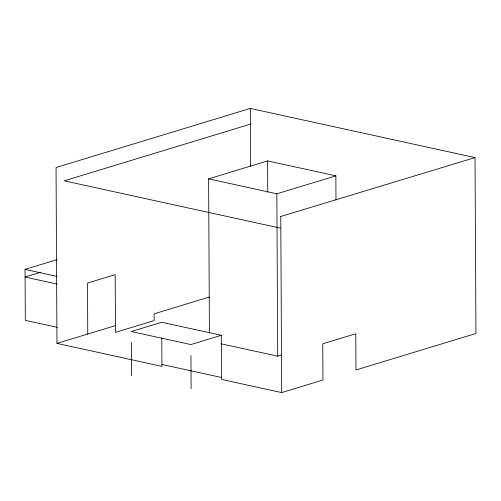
<?xml version="1.0" encoding="UTF-8"?>
<svg xmlns="http://www.w3.org/2000/svg" width="501" height="501" viewBox="0 0 501 501"><rect width="100%" height="100%" fill="white"/><g stroke="black" fill="none" stroke-linecap="round" stroke-linejoin="round"><path stroke-width="0.75" d="M221.31 335.313L190.881 344.569L131.275 331.524L161.704 322.262L221.31 335.313L221.536 379.42L281.687 392.584L322.951 380.027L322.763 343.811L355.779 333.766L355.967 369.982L475.95 333.472L475.029 157.596L250.312 108.416L56.049 167.528L56.97 343.404L161.929 366.375L161.785 337.849M250.97 123.985L64.184 180.823L280.253 228.112M209.418 332.658L208.616 178.857L267.609 160.902L335.858 175.838L335.983 200.043M57.302 327.36L25.319 320.364L25.05 269.388L57.101 259.637M208.616 178.857L276.859 193.793L335.858 175.838M40.744 272.268L25.088 277.028L57.076 284.105M280.328 216.614L475.029 157.596M56.97 343.404L115.455 325.606M209.393 297.024L154.101 313.845L154.139 320.59L115.487 332.351L115.186 274.636L87.5 283.059L87.769 334.029M220.841 343.736L277.711 356.18L281.443 355.046M25.05 269.388L57.039 276.389M161.923 364.465L221.53 377.51M280.767 216.708L281.687 392.584M276.859 193.793L277.711 356.18M267.609 160.902L267.772 192.133M250.312 108.416L250.613 166.257M190.944 355.459L191.113 388.676M131.337 342.408L131.506 375.631"/></g></svg>
